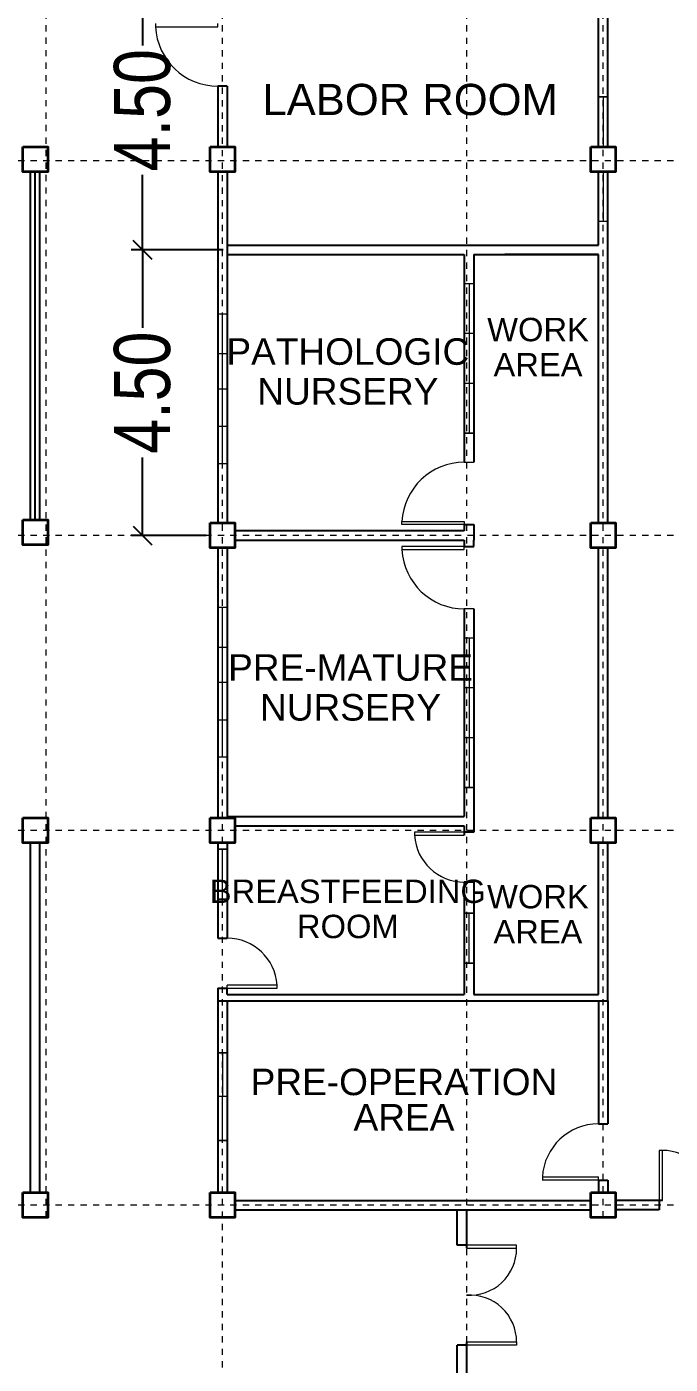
# Model space of a CAD drawing. Header units: millimetres. Extents: x 63005 to 126950, y 36019 to 74749.
# Drawn here: x 63094.22 to 63104.54, y 36225.1 to 36246.52 of the extents above; entities that cross this region are included whole.
import ezdxf

# ---------------------------------------------------------------- set-up
doc = ezdxf.new("R2010")
doc.units = ezdxf.units.MM
doc.header["$LTSCALE"] = 0.04
doc.linetypes.add('PHANTOM', pattern=[2.5, 1.25, -0.25, 0.25, -0.25, 0.25, -0.25])
doc.styles.get("Standard").update_dxf_attribs({"font": 'arial.ttf', "width": 0.8})
doc.styles.add('SWISSLT175', font='swissl.ttf', dxfattribs={"height": 0.175})
doc.dimstyles.new('dimension', dxfattribs={"dimtxt": 0.9, "dimasz": 0.3, "dimexe": 0.18, "dimexo": 0.0625, "dimgap": 0.09, "dimtad": 0, "dimzin": 0, "dimdsep": 46, "dimtxsty": 'Standard', "dimblk": 'OBLIQUE', "dimcen": 0.09, "dimclrd": 256, "dimclre": 256, "dimclrt": 256, "dimadec": 0, "dimazin": 0, "dimtfac": 1, "dimtofl": 0, "dimtmove": 0, "dimatfit": 3, "dimldrblk": 'OBLIQUE', "dimfxl": 1, "dimtolj": 1, "dimtzin": 0, "dimarcsym": 0})

# ---------------------------------------------------------------- blocks, each defined once
blk = doc.blocks.new('_Oblique')
at = {"color": 0, "linetype": 'ByBlock', "lineweight": -2}
blk.add_line((-0.5, -0.5), (0.5, 0.5), dxfattribs=at)
blk = doc.blocks.new('*D72')
at = {"lineweight": -2, "transparency": 16777216}
for p, q in [((63097.1, 36247.425), (63095.898, 36247.425)), ((63096.078, 36247.425), (63096.078, 36246.224)), ((63096.078, 36242.947), (63096.078, 36244.148)), ((63097.375, 36242.947), (63095.898, 36242.947))]:
    blk.add_line(p, q, dxfattribs=at)
at = {"layer": 'Defpoints', "color": 0, "lineweight": 25, "transparency": 16777216}
for p in [(63097.162, 36247.425), (63096.078, 36242.947), (63097.437, 36242.947)]:
    blk.add_point(p, dxfattribs=at)
at = {"lineweight": -2, "transparency": 16777216, "xscale": 0.3, "yscale": 0.3, "zscale": 0.3}
for p, rotation in [((63096.078, 36247.425), 90), ((63096.078, 36242.947), 270)]:
    blk.add_blockref('_Oblique', p, dxfattribs=dict(at, rotation=rotation))
at = {"lineweight": 5, "transparency": 16777216, "insert": (63096.078, 36245.186), "char_height": 0.9, "attachment_point": 5, "rotation": 90}
blk.add_mtext('\\A1;4.50', dxfattribs=at)
blk = doc.blocks.new('*D73')
at = {"lineweight": -2, "transparency": 16777216}
for p, q in [((63097.375, 36242.947), (63095.898, 36242.947)), ((63096.078, 36242.947), (63096.078, 36241.699)), ((63096.078, 36238.374), (63096.078, 36239.622)), ((63097.1, 36238.374), (63095.898, 36238.374))]:
    blk.add_line(p, q, dxfattribs=at)
at = {"layer": 'Defpoints', "color": 0, "lineweight": 25, "transparency": 16777216}
for p in [(63097.437, 36242.947), (63096.078, 36238.374), (63097.162, 36238.374)]:
    blk.add_point(p, dxfattribs=at)
at = {"lineweight": -2, "transparency": 16777216, "xscale": 0.3, "yscale": 0.3, "zscale": 0.3}
for p, rotation in [((63096.078, 36242.947), 90), ((63096.078, 36238.374), 270)]:
    blk.add_blockref('_Oblique', p, dxfattribs=dict(at, rotation=rotation))
at = {"lineweight": 5, "transparency": 16777216, "insert": (63096.078, 36240.661), "char_height": 0.9, "attachment_point": 5, "rotation": 90}
blk.add_mtext('\\A1;4.50', dxfattribs=at)

msp = doc.modelspace()

# ---------------------------------------------------------------- linework, layer by layer
at = {"color": 0, "linetype": 'PHANTOM', "lineweight": 5, "transparency": 33554495}
for p, q in [((63097.362, 36215.447), (63097.362, 36264.622)), ((63101.275, 36215.447), (63101.275, 36264.622)), ((63094.537, 36227.449), (63094.537, 36260.624)), ((63103.462, 36227.449), (63103.462, 36260.624)), ((63113.187, 36244.374), (63045.812, 36244.371)), ((63113.187, 36238.374), (63045.813, 36238.371)), ((63113.187, 36233.649), (63045.812, 36233.646)), ((63113.187, 36227.649), (63045.812, 36227.645))]:
    msp.add_line(p, q, dxfattribs=at)
at = {"color": 4, "lineweight": 25}
for p, q in [((63103.387, 36244.601), (63103.387, 36247.25)), ((63103.537, 36244.601), (63103.537, 36247.25)), ((63097.287, 36245.572), (63097.287, 36244.601)), ((63097.437, 36245.572), (63097.287, 36245.572)), ((63097.437, 36245.572), (63097.437, 36244.601)), ((63094.287, 36238.624), (63094.287, 36244.201)), ((63094.362, 36238.624), (63094.362, 36244.201)), ((63094.437, 36238.624), (63094.437, 36244.201)), ((63097.287, 36244.201), (63097.287, 36242.872)), ((63097.437, 36244.201), (63097.437, 36243.022)), ((63103.387, 36243.022), (63103.387, 36244.201)), ((63103.537, 36242.872), (63103.537, 36244.201)), ((63097.437, 36243.022), (63103.387, 36243.022)), ((63097.437, 36243.022), (63097.437, 36242.872)), ((63097.287, 36242.872), (63097.287, 36238.574)), ((63097.437, 36242.872), (63101.237, 36242.872)), ((63097.437, 36242.872), (63097.437, 36238.574)), ((63101.237, 36242.872), (63101.237, 36239.547)), ((63101.387, 36242.872), (63103.387, 36242.872)), ((63101.387, 36242.872), (63101.387, 36239.547)), ((63103.387, 36242.872), (63101.887, 36242.872)), ((63103.387, 36238.575), (63103.387, 36242.872)), ((63103.537, 36238.575), (63103.537, 36242.872)), ((63101.237, 36238.447), (63097.562, 36238.447)), ((63101.237, 36238.547), (63101.237, 36238.447)), ((63101.237, 36238.547), (63101.387, 36238.547)), ((63101.387, 36238.547), (63101.387, 36238.447)), ((63101.387, 36238.447), (63101.387, 36238.297)), ((63097.287, 36238.174), (63097.287, 36233.849)), ((63097.437, 36238.174), (63097.437, 36233.872)), ((63097.562, 36238.297), (63101.237, 36238.297)), ((63101.237, 36238.297), (63101.237, 36238.197)), ((63101.237, 36238.197), (63101.387, 36238.197)), ((63101.387, 36238.197), (63101.387, 36238.297)), ((63103.387, 36233.849), (63103.387, 36238.175)), ((63103.537, 36233.849), (63103.537, 36238.175)), ((63101.237, 36237.197), (63101.237, 36233.872)), ((63101.387, 36237.197), (63101.387, 36233.872)), ((63097.437, 36233.872), (63101.237, 36233.872)), ((63097.562, 36233.722), (63101.237, 36233.722)), ((63101.237, 36233.722), (63101.237, 36233.572)), ((63101.387, 36233.872), (63101.387, 36233.722)), ((63101.387, 36233.722), (63101.387, 36233.622)), ((63094.287, 36227.849), (63094.287, 36233.449)), ((63094.437, 36227.849), (63094.437, 36233.449)), ((63097.287, 36233.449), (63097.287, 36231.922)), ((63097.437, 36233.449), (63097.437, 36231.922)), ((63101.387, 36233.622), (63101.237, 36233.622)), ((63103.387, 36231.222), (63103.387, 36233.449)), ((63103.537, 36231.222), (63103.537, 36233.449)), ((63101.237, 36232.822), (63101.237, 36231.022)), ((63101.387, 36232.822), (63101.237, 36232.822)), ((63101.387, 36232.822), (63101.387, 36231.022)), ((63097.287, 36231.922), (63097.437, 36231.922)), ((63097.287, 36231.122), (63097.287, 36230.922)), ((63097.287, 36231.122), (63097.437, 36231.122)), ((63097.437, 36231.022), (63097.437, 36231.122)), ((63103.387, 36231.022), (63103.387, 36231.222)), ((63103.537, 36230.922), (63103.537, 36231.222)), ((63097.287, 36230.922), (63103.537, 36230.922)), ((63097.287, 36230.922), (63097.287, 36227.849)), ((63097.437, 36231.022), (63101.237, 36231.022)), ((63097.437, 36230.922), (63097.437, 36227.849)), ((63101.387, 36231.022), (63103.387, 36231.022)), ((63103.387, 36230.922), (63103.387, 36228.949)), ((63103.537, 36230.922), (63103.537, 36228.949)), ((63103.387, 36228.949), (63103.537, 36228.949)), ((63103.387, 36228.049), (63103.387, 36227.849)), ((63103.387, 36228.049), (63103.537, 36228.049)), ((63103.537, 36228.049), (63103.537, 36227.849)), ((63097.562, 36227.724), (63103.262, 36227.724)), ((63104.412, 36227.724), (63103.662, 36227.724)), ((63104.362, 36227.724), (63104.362, 36227.574)), ((63097.562, 36227.574), (63103.262, 36227.574)), ((63101.125, 36227.006), (63101.125, 36227.574)), ((63101.275, 36226.956), (63101.275, 36227.574)), ((63104.362, 36227.574), (63103.662, 36227.574)), ((63101.275, 36227.006), (63101.125, 36227.006)), ((63101.125, 36224.862), (63101.125, 36225.406)), ((63101.275, 36225.406), (63101.125, 36225.406)), ((63101.275, 36224.862), (63101.275, 36225.456))]:
    msp.add_line(p, q, dxfattribs=at)
at = {"color": 1, "lineweight": 13}
for p, q in [((63096.287, 36246.572), (63096.287, 36246.522)), ((63096.287, 36246.522), (63097.287, 36246.522)), ((63097.287, 36246.522), (63097.287, 36246.572)), ((63100.237, 36238.547), (63100.237, 36238.597)), ((63100.237, 36238.597), (63101.237, 36238.597)), ((63101.237, 36238.597), (63101.237, 36238.547)), ((63101.237, 36238.547), (63100.237, 36238.547)), ((63101.237, 36238.197), (63100.237, 36238.197)), ((63100.237, 36238.197), (63100.237, 36238.147)), ((63101.237, 36238.147), (63101.237, 36238.197)), ((63100.237, 36238.147), (63101.237, 36238.147)), ((63101.237, 36233.622), (63100.437, 36233.622)), ((63100.437, 36233.622), (63100.437, 36233.572)), ((63100.437, 36233.572), (63101.237, 36233.572)), ((63098.237, 36231.172), (63097.437, 36231.172)), ((63097.437, 36231.122), (63097.437, 36231.172)), ((63097.437, 36231.122), (63098.237, 36231.122)), ((63098.237, 36231.122), (63098.237, 36231.172)), ((63102.487, 36228.099), (63103.387, 36228.099)), ((63102.489, 36228.099), (63102.489, 36228.049)), ((63103.387, 36228.049), (63103.387, 36228.099)), ((63103.387, 36228.049), (63102.487, 36228.049))]:
    msp.add_line(p, q, dxfattribs=at)
at = {"color": 0, "lineweight": 9}
for p, q in [((63103.537, 36245.401), (63103.387, 36245.401)), ((63103.462, 36245.401), (63103.462, 36244.601)), ((63103.537, 36244.601), (63103.387, 36244.601)), ((63103.537, 36244.201), (63103.387, 36244.201)), ((63103.462, 36244.201), (63103.462, 36243.401)), ((63103.537, 36243.401), (63103.387, 36243.401)), ((63101.237, 36241.61), (63101.237, 36242.41)), ((63101.237, 36242.41), (63101.387, 36242.41)), ((63101.312, 36242.41), (63101.312, 36240.01)), ((63097.287, 36241.923), (63097.437, 36241.923)), ((63097.287, 36240.723), (63097.287, 36241.923)), ((63097.362, 36239.523), (63097.362, 36241.923)), ((63097.437, 36241.923), (63097.437, 36239.523)), ((63101.387, 36241.61), (63101.237, 36241.61)), ((63101.387, 36241.21), (63101.387, 36241.61)), ((63097.287, 36241.286), (63097.437, 36241.286)), ((63101.387, 36241.21), (63101.387, 36240.81)), ((63101.387, 36240.81), (63101.237, 36240.81)), ((63101.237, 36240.81), (63101.237, 36240.01)), ((63097.287, 36240.723), (63097.287, 36239.523)), ((63097.287, 36240.723), (63097.437, 36240.723)), ((63097.287, 36240.123), (63097.437, 36240.123)), ((63101.237, 36240.01), (63101.387, 36240.01)), ((63097.437, 36239.523), (63097.287, 36239.523)), ((63101.237, 36239.547), (63101.387, 36239.547)), ((63097.287, 36237.223), (63097.437, 36237.223)), ((63097.287, 36236.023), (63097.287, 36237.223)), ((63097.362, 36234.823), (63097.362, 36237.223)), ((63097.437, 36237.223), (63097.437, 36234.823)), ((63101.387, 36237.197), (63101.237, 36237.197)), ((63101.237, 36235.935), (63101.237, 36236.735)), ((63101.237, 36236.735), (63101.387, 36236.735)), ((63101.312, 36236.735), (63101.312, 36234.335)), ((63097.287, 36236.586), (63097.437, 36236.586)), ((63097.287, 36236.023), (63097.287, 36234.823)), ((63097.287, 36236.023), (63097.437, 36236.023)), ((63101.387, 36235.935), (63101.237, 36235.935)), ((63101.387, 36235.535), (63101.387, 36235.935)), ((63097.287, 36235.423), (63097.437, 36235.423)), ((63101.387, 36235.535), (63101.387, 36235.135)), ((63101.387, 36235.135), (63101.237, 36235.135)), ((63101.237, 36235.135), (63101.237, 36234.335)), ((63097.437, 36234.823), (63097.287, 36234.823)), ((63101.237, 36234.335), (63101.387, 36234.335)), ((63097.437, 36233.849), (63097.437, 36233.872)), ((63097.437, 36233.449), (63097.437, 36233.349)), ((63097.437, 36233.349), (63097.287, 36233.349)), ((63097.287, 36233.349), (63097.287, 36232.549)), ((63097.362, 36232.549), (63097.362, 36233.349)), ((63097.287, 36232.549), (63097.437, 36232.549)), ((63101.387, 36232.322), (63101.237, 36232.322)), ((63101.237, 36232.322), (63101.237, 36231.522)), ((63101.312, 36231.522), (63101.312, 36232.322)), ((63101.237, 36231.522), (63101.387, 36231.522)), ((63097.437, 36230.085), (63097.289, 36230.085)), ((63097.289, 36230.085), (63097.289, 36228.685)), ((63097.363, 36230.085), (63097.359, 36228.685)), ((63097.437, 36229.385), (63097.437, 36230.085)), ((63097.437, 36229.385), (63097.289, 36229.385)), ((63097.289, 36228.685), (63097.435, 36228.685))]:
    msp.add_line(p, q, dxfattribs=at)
at = {"lineweight": 9}
for points in [[(63103.387, 36245.401), (63103.537, 36245.401), (63103.537, 36244.601), (63103.387, 36244.601)], [(63103.387, 36244.201), (63103.537, 36244.201), (63103.537, 36243.401), (63103.387, 36243.401)], [(63101.237, 36242.41), (63101.387, 36242.41), (63101.387, 36240.01), (63101.237, 36240.01)], [(63097.287, 36241.923), (63097.437, 36241.923), (63097.437, 36239.523), (63097.287, 36239.523)], [(63097.287, 36237.223), (63097.437, 36237.223), (63097.437, 36234.823), (63097.287, 36234.823)], [(63101.237, 36236.735), (63101.387, 36236.735), (63101.387, 36234.335), (63101.237, 36234.335)], [(63097.287, 36233.349), (63097.437, 36233.349), (63097.437, 36232.549), (63097.287, 36232.549)], [(63101.237, 36232.322), (63101.387, 36232.322), (63101.387, 36231.522), (63101.237, 36231.522)], [(63097.289, 36230.085), (63097.435, 36230.085), (63097.435, 36228.685), (63097.289, 36228.685)]]:
    msp.add_lwpolyline(points, close=True, dxfattribs=at)
at = {"color": 4, "lineweight": 35}
for points in [[(63094.162, 36244.601), (63094.562, 36244.601), (63094.562, 36244.201), (63094.162, 36244.201)], [(63097.162, 36244.601), (63097.562, 36244.601), (63097.562, 36244.201), (63097.162, 36244.201)], [(63103.262, 36244.601), (63103.662, 36244.601), (63103.662, 36244.201), (63103.262, 36244.201)], [(63094.162, 36238.624), (63094.562, 36238.624), (63094.562, 36238.224), (63094.162, 36238.224)], [(63097.162, 36238.574), (63097.562, 36238.574), (63097.562, 36238.174), (63097.162, 36238.174)], [(63103.262, 36238.575), (63103.662, 36238.575), (63103.662, 36238.175), (63103.262, 36238.175)], [(63094.162, 36233.849), (63094.562, 36233.849), (63094.562, 36233.449), (63094.162, 36233.449)], [(63097.162, 36233.849), (63097.562, 36233.849), (63097.562, 36233.449), (63097.162, 36233.449)], [(63103.262, 36233.849), (63103.662, 36233.849), (63103.662, 36233.449), (63103.262, 36233.449)], [(63094.162, 36227.849), (63094.562, 36227.849), (63094.562, 36227.449), (63094.162, 36227.449)], [(63097.162, 36227.849), (63097.562, 36227.849), (63097.562, 36227.449), (63097.162, 36227.449)], [(63103.262, 36227.849), (63103.662, 36227.849), (63103.662, 36227.449), (63103.262, 36227.449)]]:
    msp.add_lwpolyline(points, close=True, dxfattribs=at)
at = {"color": 0, "lineweight": 9}
for points in [[(63097.287, 36239.523), (63097.287, 36241.923), (63097.437, 36241.923), (63097.437, 36239.523)], [(63097.287, 36234.823), (63097.287, 36237.223), (63097.437, 36237.223), (63097.437, 36234.823)]]:
    msp.add_lwpolyline(points, close=True, dxfattribs=at)
at = {"color": 1, "lineweight": 13, "ltscale": 0.03}
for points in [[(63104.362, 36227.724), (63104.412, 36227.724), (63104.412, 36228.524), (63104.362, 36228.524)], [(63101.275, 36227.006), (63101.275, 36226.956), (63102.075, 36226.956), (63102.075, 36227.006)], [(63101.275, 36225.406), (63101.275, 36225.456), (63102.075, 36225.456), (63102.075, 36225.406)]]:
    msp.add_lwpolyline(points, close=True, dxfattribs=at)
at = {"color": 1, "lineweight": 13}
for centre, radius, start, end in [((63097.287, 36246.572), 1, 182.866, 270), ((63101.237, 36238.547), 1, 90, 177.134), ((63101.237, 36238.197), 1, 182.866, 270), ((63101.237, 36233.622), 0.8, 183.5833, 270), ((63097.437, 36231.122), 0.8, 3.5833, 90), ((63103.387, 36228.049), 0.9, 90, 176.8153)]:
    msp.add_arc(centre, radius, start, end, dxfattribs=at)
at = {"color": 1, "lineweight": 13, "ltscale": 0.03}
for centre, start, end in [((63104.412, 36227.772), 356.3048, 90), ((63101.323, 36226.956), 266.3048, 0), ((63101.323, 36225.456), 0, 93.6952)]:
    msp.add_arc(centre, 0.752, start, end, dxfattribs=at)

# ---------------------------------------------------------------- texts
at = {"color": 0, "lineweight": 9, "ltscale": 0.4, "attachment_point": 5, "style": 'SWISSLT175'}
for s, insert, char_height, line_spacing_factor in [('LABOR ROOM', (63100.369, 36245.354), 0.5, 0.9), ('WORK\\PAREA', (63102.418, 36241.391), 0.375, 0.9), ('PATHOLOGIC\\PNURSERY', (63099.37, 36240.998), 0.425, 0.9), ('PRE-MATURE\\PNURSERY', (63099.414, 36235.937), 0.425, 0.9), ('BREASTFEEDING\\PROOM', (63099.37, 36232.39), 0.375, 0.9), ('WORK\\PAREA', (63102.416, 36232.307), 0.375, 0.9), ('PRE-OPERATION\\PAREA', (63100.27, 36229.338), 0.425, 0.8)]:
    msp.add_mtext(s, dxfattribs=dict(at, insert=insert, char_height=char_height, line_spacing_factor=line_spacing_factor))

# ---------------------------------------------------------------- dimensions: what is measured, and where the dimension line sits
at = {"color": 0, "lineweight": 5, "transparency": 33554559}
dim = msp.add_linear_dim(base=(63096.078, 36242.947), p1=(63097.162, 36247.425), p2=(63097.437, 36242.947), angle=90, text='4.50', dimstyle='dimension', dxfattribs=at)
dim.commit()
dim.dimension.update_dxf_attribs({"geometry": '*D72', "text_midpoint": (63096.078, 36245.186)})
dim = msp.add_linear_dim(base=(63096.078, 36238.374), p1=(63097.437, 36242.947), p2=(63097.162, 36238.374), angle=90, text='4.50', dimstyle='dimension', override={"dimtmove": 1}, dxfattribs=at)
dim.commit()
dim.dimension.update_dxf_attribs({"geometry": '*D73', "text_midpoint": (63096.078, 36240.661)})

doc.saveas('drawing.dxf')
